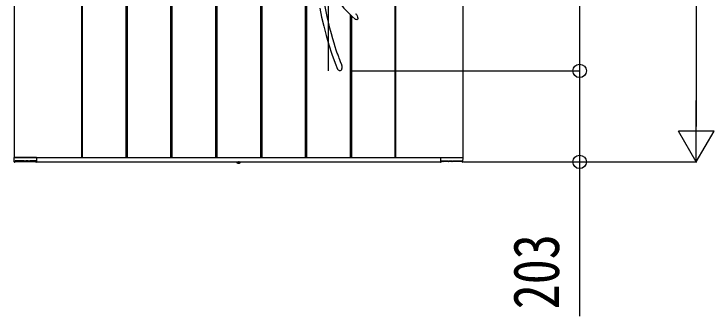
# Model space of a CAD drawing. Units: millimetres, scale not verified. Extents: x -14718 to 14718, y -10395 to 10395.
# Drawn here: x 12002 to 13562, y 4169 to 4842 of the extents above; entities that cross this region are included whole.
import ezdxf
from ezdxf.enums import TextEntityAlignment as Align

# ---------------------------------------------------------------- set-up
doc = ezdxf.new("R2010")
doc.units = ezdxf.units.MM
doc.header["$LTSCALE"] = 40
for name, color, linetype in [('0-3_YKK_13', 4, 'Continuous'), ('0-4_YKK_A1', 4, 'Continuous'), ('0-5_YKK_D', 6, 'Continuous')]:
    doc.layers.add(name, color=color, linetype=linetype)
doc.styles.add('ＭＳ ゴシック', font='')
doc.styles.get('ＭＳ ゴシック').set_extended_font_data('MS Gothic')

msp = doc.modelspace()

# ---------------------------------------------------------------- linework, layer by layer
at = {"layer": '0-3_YKK_13'}
for p, q in [((12702.57, 5715.5), (12702.57, 4715.5)), ((12767.76, 4830.79), (12767.25, 4830.16)), ((12731.91, 4730.53), (12731.91, 4730.53))]:
    msp.add_line(p, q, dxfattribs=at)
for points in [[(12731.91, 4730.53), (12731.86, 4730.65), (12729.73, 4735.93), (12728.01, 4740.36), (12726.66, 4743.9), (12725.7, 4746.51), (12724.94, 4748.58), (12724.2, 4750.64), (12723.41, 4752.86), (12722.58, 4755.23), (12720.42, 4761.54), (12718.05, 4768.8), (12715.47, 4777.05), (12712.51, 4787.06), (12709.38, 4798.32), (12706.13, 4810.84), (12702.99, 4823.83), (12700.04, 4836.93), (12694.17, 4866.42), (12691.04, 4885.09)], [(12707.73, 4897.11), (12712.41, 4889.06), (12720.28, 4877.06), (12728.61, 4865.8), (12737.34, 4855.28), (12746.44, 4845.51), (12755.9, 4836.48), (12762.14, 4831.17)], [(12683.51, 4855.47), (12687.58, 4835.51), (12692.24, 4815.12), (12697.53, 4794.43), (12703.5, 4773.63), (12710.21, 4752.92), (12717.72, 4732.52), (12723.24, 4719.44)], [(12764.25, 4842.36), (12764.25, 4842.37), (12764.44, 4842.1), (12765.17, 4841.04), (12766.6, 4838.52), (12767.74, 4835.6), (12768.17, 4833.22), (12768.05, 4831.56), (12767.76, 4830.79)], [(12767.25, 4830.16), (12767.04, 4830.01), (12766.75, 4829.85), (12766.22, 4829.7), (12764.9, 4829.78), (12763.23, 4830.43), (12762.09, 4831.11)], [(12731.92, 4730.5), (12731.99, 4730.2), (12732.21, 4729.08), (12732.55, 4726.74), (12732.71, 4724.08), (12732.62, 4721.66), (12732.15, 4719.22), (12731.71, 4718.01), (12731.03, 4716.9), (12730.17, 4716.09), (12729.04, 4715.59), (12728.56, 4715.51), (12728.22, 4715.5), (12727.95, 4715.52), (12727.53, 4715.58), (12726.44, 4715.98), (12725.36, 4716.7), (12724.5, 4717.54), (12723.66, 4718.59), (12723.13, 4719.4)]]:
    msp.add_lwpolyline(points, dxfattribs=at)
at = {"layer": '0-4_YKK_A1'}
for p, q in [((12002.57, 5902.5), (12002.57, 4522.5)), ((12152.57, 5902.5), (12152.57, 4522.5)), ((12154.07, 5902.5), (12154.07, 4522.5)), ((12251.07, 5902.5), (12251.07, 4522.5)), ((12254.07, 5902.5), (12254.07, 4522.5)), ((12351.07, 5902.5), (12351.07, 4522.5)), ((12354.07, 5902.5), (12354.07, 4522.5)), ((12451.07, 5902.5), (12451.07, 4522.5)), ((12454.07, 5902.5), (12454.07, 4522.5)), ((12551.07, 5902.5), (12551.07, 4522.5)), ((12554.07, 5902.5), (12554.07, 4522.5)), ((12851.07, 5902.5), (12851.07, 4522.5)), ((12852.57, 5902.5), (12852.57, 4522.5)), ((13002.57, 5902.5), (13002.57, 4522.5)), ((12651.07, 5172.68), (12651.07, 4522.5)), ((12654.07, 5178.41), (12654.07, 4522.5)), ((12751.07, 4841.09), (12751.07, 4522.5)), ((12754.07, 4838.22), (12754.07, 4522.5)), ((12002.68, 4512.47), (12002.1, 4521.97)), ((12002.57, 4522.5), (13002.57, 4522.5)), ((12009.57, 4522.5), (12002.57, 4522.5)), ((12052.27, 4522.5), (12002.6, 4522.5)), ((12003.93, 4512), (12003.18, 4512)), ((12004.43, 4512.49), (12004.46, 4514.31)), ((12004.44, 4513), (12050.74, 4513)), ((12025.36, 4514.6), (12004.77, 4514.6)), ((12025.68, 4514.31), (12025.69, 4513.49)), ((12027.41, 4513.49), (12027.43, 4514.31)), ((12034.4, 4514.6), (12027.74, 4514.6)), ((12034.71, 4514.31), (12034.73, 4513.49)), ((12036.45, 4513.49), (12036.46, 4514.31)), ((12050.4, 4514.6), (12036.77, 4514.6)), ((12046.67, 4514.6), (12046.69, 4513.49)), ((12050.71, 4514.31), (12050.74, 4512.51)), ((12052.07, 4512.02), (12051.24, 4512.02)), ((12052.57, 4522.5), (12052.57, 4512.5)), ((12052.57, 4522.2), (12052.57, 4512.52)), ((12052.57, 4512.5), (12952.57, 4512.5)), ((12498.66, 4512), (12498.75, 4512.5)), ((12498.66, 4512), (12498.83, 4511.03)), ((12498.66, 4512), (12506.48, 4512)), ((12498.75, 4512.5), (12506.39, 4512.5)), ((12502.57, 4508.3), (12502.57, 4512.5)), ((12506.48, 4512), (12506.31, 4511.03)), ((12506.48, 4512), (12506.39, 4512.5)), ((12952.57, 4522.5), (12952.57, 4512.5)), ((12952.57, 4522.2), (12952.57, 4512.52)), ((12952.87, 4522.5), (13002.54, 4522.5)), ((12953.07, 4512.02), (12953.89, 4512.02)), ((12954.43, 4514.31), (12954.39, 4512.51)), ((13000.7, 4513), (12954.4, 4513)), ((12954.74, 4514.6), (12968.36, 4514.6)), ((12958.47, 4514.6), (12958.45, 4513.49)), ((12968.69, 4513.49), (12968.68, 4514.31)), ((12970.43, 4514.31), (12970.41, 4513.49)), ((12970.74, 4514.6), (12977.4, 4514.6)), ((12977.73, 4513.49), (12977.71, 4514.31)), ((12979.46, 4514.31), (12979.45, 4513.49)), ((12979.77, 4514.6), (13000.36, 4514.6)), ((13000.71, 4512.49), (13000.68, 4514.31)), ((13001.21, 4512), (13001.96, 4512)), ((13002.46, 4512.47), (13003.04, 4521.97))]:
    msp.add_line(p, q, dxfattribs=at)
for points in [[(12004.77, 4514.6), (12004.64, 4514.57), (12004.56, 4514.52), (12004.52, 4514.47), (12004.49, 4514.41), (12004.47, 4514.36), (12004.46, 4514.31)], [(12025.68, 4514.31), (12025.67, 4514.35), (12025.66, 4514.4), (12025.64, 4514.45), (12025.6, 4514.49), (12025.56, 4514.54), (12025.48, 4514.58), (12025.36, 4514.6)], [(12027.74, 4514.6), (12027.61, 4514.57), (12027.53, 4514.52), (12027.48, 4514.47), (12027.45, 4514.41), (12027.43, 4514.36), (12027.43, 4514.31)], [(12034.71, 4514.31), (12034.71, 4514.35), (12034.7, 4514.4), (12034.67, 4514.45), (12034.64, 4514.49), (12034.59, 4514.54), (12034.52, 4514.58), (12034.4, 4514.6)], [(12036.77, 4514.6), (12036.64, 4514.57), (12036.56, 4514.52), (12036.52, 4514.47), (12036.49, 4514.41), (12036.47, 4514.36), (12036.46, 4514.31)], [(12050.71, 4514.31), (12050.71, 4514.35), (12050.7, 4514.4), (12050.67, 4514.45), (12050.64, 4514.49), (12050.59, 4514.54), (12050.52, 4514.58), (12050.4, 4514.6)], [(12500.27, 4509.92), (12501.42, 4512.24), (12502.57, 4512.85)], [(12504.87, 4509.92), (12503.71, 4512.24), (12502.57, 4512.85)], [(12954.43, 4514.31), (12954.43, 4514.35), (12954.44, 4514.4), (12954.47, 4514.45), (12954.5, 4514.49), (12954.55, 4514.54), (12954.62, 4514.58), (12954.74, 4514.6)], [(12968.36, 4514.6), (12968.5, 4514.57), (12968.57, 4514.52), (12968.62, 4514.47), (12968.65, 4514.41), (12968.67, 4514.36), (12968.68, 4514.31)], [(12970.43, 4514.31), (12970.43, 4514.35), (12970.44, 4514.4), (12970.47, 4514.45), (12970.5, 4514.49), (12970.55, 4514.54), (12970.62, 4514.58), (12970.74, 4514.6)], [(12977.4, 4514.6), (12977.53, 4514.57), (12977.61, 4514.52), (12977.66, 4514.47), (12977.69, 4514.41), (12977.7, 4514.36), (12977.71, 4514.31)], [(12979.46, 4514.31), (12979.47, 4514.35), (12979.48, 4514.4), (12979.5, 4514.45), (12979.53, 4514.49), (12979.58, 4514.54), (12979.66, 4514.58), (12979.77, 4514.6)], [(13000.36, 4514.6), (13000.5, 4514.57), (13000.57, 4514.52), (13000.62, 4514.47), (13000.65, 4514.41), (13000.67, 4514.36), (13000.68, 4514.31)]]:
    msp.add_lwpolyline(points, dxfattribs=at)
for centre, radius, start, end in [((12002.6, 4522), 0.5, 90, 183.5), ((12003.18, 4512.5), 0.5, 183.5, 269.21081), ((12003.93, 4512.5), 0.5, 269.18971, 359), ((12026.19, 4513.5), 0.5, 181, 270), ((12026.91, 4513.5), 0.5, 270, 359), ((12035.23, 4513.5), 0.5, 181, 270), ((12035.95, 4513.5), 0.5, 270, 359), ((12047.19, 4513.5), 0.5, 181, 270), ((12051.24, 4512.52), 0.5, 181.0014, 270.00152), ((12052.07, 4512.52), 0.5, 270, 0), ((12052.27, 4522.2), 0.3, 0, 90), ((12499.72, 4511.18), 0.9, 190, 239.36409), ((12502.57, 4516), 6.5, 239.36409, 300.63591), ((12505.42, 4511.18), 0.9, 300.63591, 350), ((12952.87, 4522.2), 0.3, 90, 180), ((12953.07, 4512.52), 0.5, 180, 270), ((12953.89, 4512.52), 0.5, 269.99848, 358.9986), ((12957.95, 4513.5), 0.5, 270, 359), ((12969.19, 4513.5), 0.5, 181, 270), ((12969.91, 4513.5), 0.5, 270, 359), ((12978.23, 4513.5), 0.5, 181, 270), ((12978.95, 4513.5), 0.5, 270, 359), ((13001.21, 4512.5), 0.5, 181, 270.81029), ((13001.96, 4512.5), 0.5, 270.78919, 356.5), ((13002.54, 4522), 0.5, 356.5, 90)]:
    msp.add_arc(centre, radius, start, end, dxfattribs=at)
at = {"layer": '0-5_YKK_D'}
for p, q in [((13522.57, 5833.5), (13522.57, 4591.5)), ((13262.57, 5715.5), (13262.57, 4715.5)), ((12755.07, 4715.5), (13263.57, 4715.5)), ((12755.07, 4715.5), (13263.57, 4715.5)), ((13522.57, 4512.5), (13522.57, 4649.33)), ((13522.57, 4512.5), (13483.07, 4580.92)), ((13562.07, 4580.92), (13483.07, 4580.92)), ((13522.57, 4512.5), (13562.07, 4580.92)), ((13003.57, 4512.5), (13263.57, 4512.5)), ((13004.57, 4512.5), (13523.57, 4512.5))]:
    msp.add_line(p, q, dxfattribs=at)
msp.add_lwpolyline([(13262.57, 4715.5), (13262.57, 4512.5), (13262.57, 4168.63)], dxfattribs=at)
for centre in [(13262.57, 4715.5), (13262.57, 4715.5), (13262.57, 4512.5)]:
    msp.add_circle(centre, 15, dxfattribs=at)

# ---------------------------------------------------------------- texts
at = {"layer": '0-5_YKK_D', "style": 'ＭＳ ゴシック', "width": 0.8}
msp.add_text('203', height=102.6, rotation=90, dxfattribs=at).set_placement((13247.57, 4183.63), align=Align.BOTTOM_LEFT)

doc.saveas('drawing.dxf')
